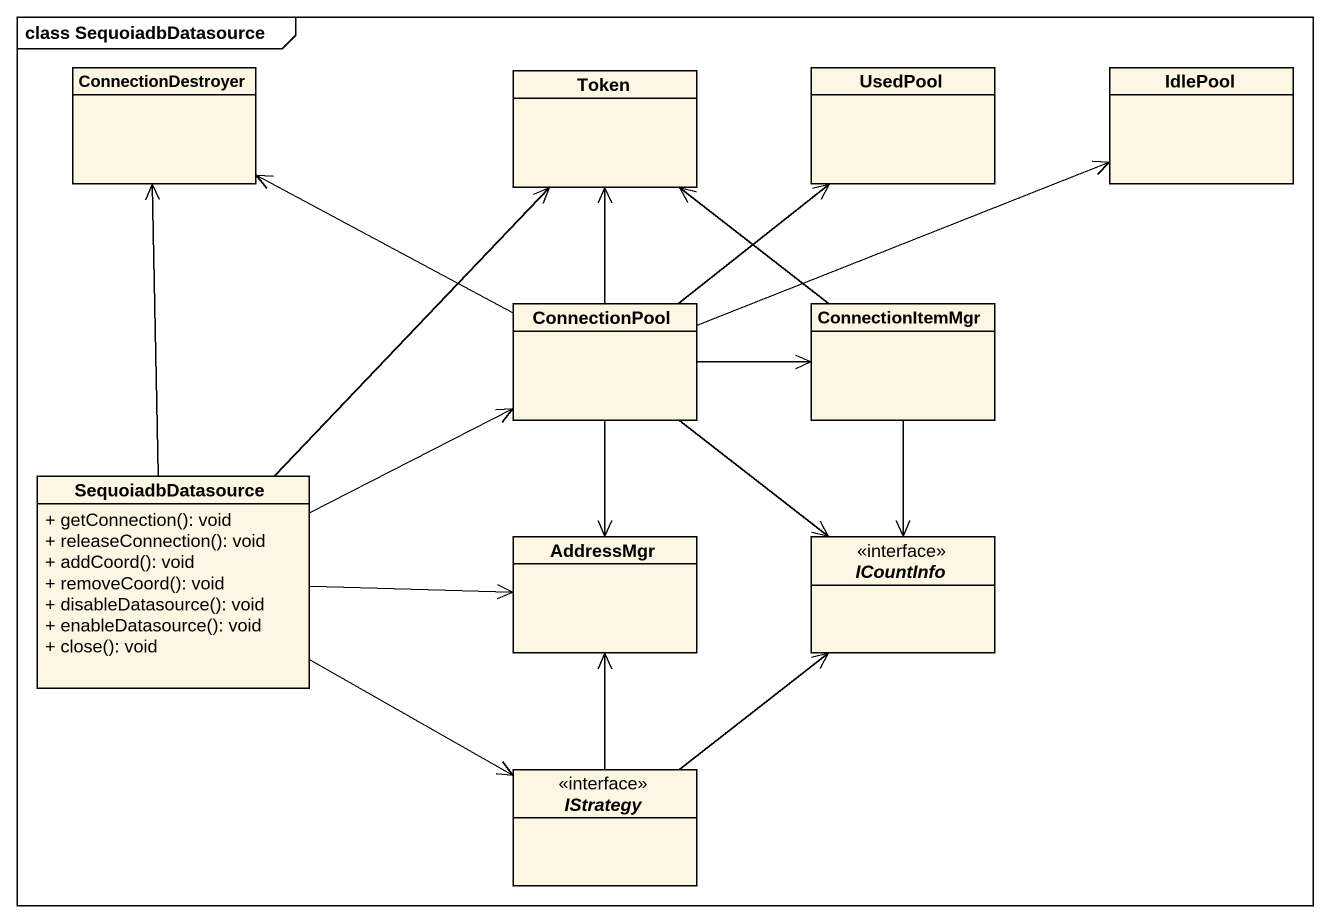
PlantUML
@startuml
mainframe class SequoiadbDatasource
hide circle
hide empty members
skinparam classAttributeIconSize 0
class ConnectionDestroyer
class Token
class UsedPool
class IdlePool
class ConnectionPool
class ConnectionItemMgr
class SequoiadbDatasource {
  + getConnection(): void
  + releaseConnection(): void
  + addCoord(): void
  + removeCoord(): void
  + disableDatasource(): void
  + enableDatasource(): void
  + close(): void
}
class AddressMgr
interface ICountInfo
interface IStrategy
ConnectionPool -left-> ConnectionDestroyer
ConnectionPool -up-> Token
ConnectionPool -up-> UsedPool
ConnectionPool -right-> IdlePool
ConnectionPool -right-> ConnectionItemMgr
ConnectionPool --> AddressMgr
ConnectionPool --> ICountInfo
ConnectionItemMgr -up-> Token
ConnectionItemMgr --> ICountInfo
SequoiadbDatasource -up-> ConnectionDestroyer
SequoiadbDatasource -up-> Token
SequoiadbDatasource -right-> ConnectionPool
SequoiadbDatasource -right-> AddressMgr
SequoiadbDatasource -right-> IStrategy
IStrategy -up-> AddressMgr
IStrategy -up-> ICountInfo
@enduml
